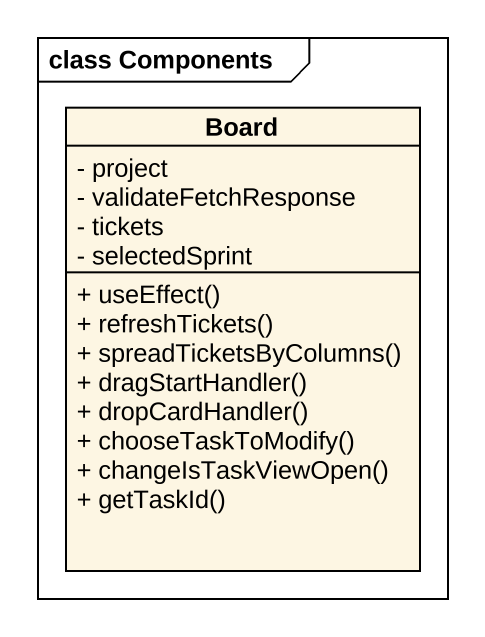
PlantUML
@startuml
mainframe class Components
hide circle
hide empty members
skinparam classAttributeIconSize 0
class Board {
  - project
  - validateFetchResponse
  - tickets
  - selectedSprint
  + useEffect()
  + refreshTickets()
  + spreadTicketsByColumns()
  + dragStartHandler()
  + dropCardHandler()
  + chooseTaskToModify()
  + changeIsTaskViewOpen()
  + getTaskId()
}
@enduml
